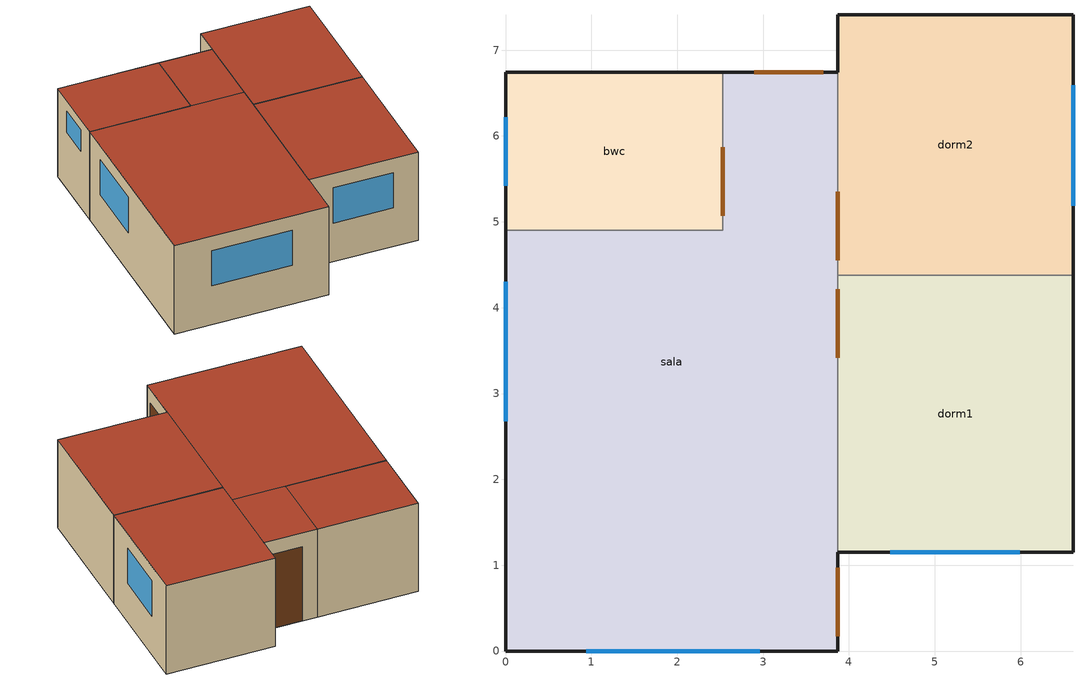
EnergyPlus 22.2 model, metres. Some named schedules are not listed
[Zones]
dorm1
 floor othersideconditionsmodel (piso): 3.87,4.38 6.61,4.38 6.61,1.15 3.87,1.15 z0
 wall outside (par_ext): 3.87,1.15 6.61,1.15 6.61,4.38 z0:2.5
 wall to sala (par_int): 3.87,4.38 3.87,1.15 z0:2.5
 wall to dorm2 (par_int): 6.61,4.38 3.87,4.38 z0:2.5
 window (vidro): 4.48,1.15 5.99,1.15 z1.1:2.1
 door inside (porta): 3.87,4.21 3.87,3.42 z0:2.1
 roof outside (cob): 3.87,1.15 6.61,1.15 6.61,4.38 3.87,4.38 z2.5
dorm2
 floor othersideconditionsmodel (piso): 3.87,7.41 6.61,7.41 6.61,4.38 3.87,4.38 z0
 wall outside (par_ext): 6.61,4.38 6.61,7.41 3.87,7.41 3.87,6.74 z0:2.5
 wall to sala (par_int): 3.87,6.74 3.87,4.38 z0:2.5
 window (vidro): 6.61,5.19 6.61,6.59 z1.1:2.1
 door inside (porta): 3.87,5.35 3.87,4.55 z0:2.1
 roof outside (cob): 3.87,4.38 6.61,4.38 6.61,7.41 3.87,7.41 z2.5
sala
 floor othersideconditionsmodel (piso): 2.53,6.74 3.87,6.74 3.87,0 0,0 0,4.9 2.53,4.9 z0
 wall outside (par_ext): 0,4.9 0,0 3.87,0 3.87,1.15 / 3.87,6.74 2.53,6.74 z0:2.5
 wall to bwc (par_int): 2.53,6.74 2.53,4.9 0,4.9 z0:2.5
 window (vidro): 0,4.3 0,2.68 / 0.94,0 2.96,0 z1.1:2.1
 door (porta): 3.87,0.17 3.87,0.97 / 3.7,6.74 2.9,6.74 z0:2.1
 door inside (porta): 2.53,5.87 2.53,5.07 z0:2.1
 roof outside (cob): 0,0 3.87,0 3.87,4.9 0,4.9 z2.5; 2.53,4.9 3.87,4.9 3.87,6.74 2.53,6.74 z2.5
bwc
 floor othersideconditionsmodel (piso): 0,6.74 2.53,6.74 2.53,4.9 0,4.9 z0
 wall outside (par_ext): 2.53,6.74 0,6.74 0,4.9 z0:2.5
 window (vidro): 0,6.22 0,5.42 z1.6:2.2
 roof outside (cob): 0,4.9 2.53,4.9 2.53,6.74 0,6.74 z2.5
[Building]
unifamiliar: North Axis {deg}=0; Terrain=City; Loads Convergence Tolerance Value {W}=0.04; Temperature Convergence Tolerance Value {deltaC}=0.4; Solar Distribution=FullInteriorAndExteriorWithReflections; Maximum Number of Warmup Days=25; Minimum Number of Warmup Days=6
[Site:GroundTemperature:Undisturbed:FiniteDifference]
groundtemp_finitediff: 1, 1250, 1200, 30, 50, 0.4
[Site:GroundDomain:Slab]
grounddomain_slab: 10, 1, 5, 1, 1250, 1200, 30, 50, Site:GroundTemperature:Undisturbed:FiniteDifference, groundtemp_finitediff, 0.4, ground_coupled_oscm, OnGrade, No, Full, No, Timestep, 1.6, 6
[Material] Thermal Absorptance=0.9
Name | Roughness | Thickness {m} | Conductivity {W/m-K} | Density {kg/m3} | Specific Heat {J/kg-K} | Solar Absorptance | Visible Absorptance
ref_par_int_abs0.5; ref_piso_abs0.5; ref_laje_abs0.5 | Rough | 0.1 | 1.75 | 2200 | 1000 | 0.5 | 0.5
porta_mad_3cm_abs0.5 | MediumSmooth | 0.03 | 0.15 | 650 | 2300 | 0.5 | 0.5
ref_par_ext_abs0.58 | Rough | 0.1 | 1.75 | 2200 | 1000 | 0.58 | 0.58
ref_telha_abs0.65 | MediumRough | 0.006 | 0.65 | 1700 | 840 | 0.65 | 0.65
[Material:AirGap]
ref_camara_ar_cob: Thermal Resistance {m2-K/W}=0.21
[WindowMaterial:Glazing]
ref_vidro: Optical Data Type=SpectralAverage; Thickness {m}=0.003; Solar Transmittance at Normal Incidence=0.837; Front Side Solar Reflectance at Normal Incidence=0.075; Back Side Solar Reflectance at Normal Incidence=0.075; Visible Transmittance at Normal Incidence=0.898; Front Side Visible Reflectance at Normal Incidence=0.081; Back Side Visible Reflectance at Normal Incidence=0.081; Infrared Transmittance at Normal Incidence=0; Front Side Infrared Hemispherical Emissivity=0.84; Back Side Infrared Hemispherical Emissivity=0.84; Conductivity {W/m-K}=0.9; Dirt Correction Factor for Solar and Visible Transmittance=1; Solar Diffusing=No; Young's modulus {Pa}=72000000000; Poisson's ratio=0.22
[Construction]
piso: ref_piso_abs0.5
cob: ref_telha_abs0.65, ref_camara_ar_cob, ref_laje_abs0.5
par_ext: ref_par_ext_abs0.58
par_int: ref_par_int_abs0.5
porta: porta_mad_3cm_abs0.5
vidro: ref_vidro
[Zone] Multiplier=1
sala; dorm1; dorm2; bwc
[SurfaceProperty:OtherSideConditionsModel]
ground_coupled_oscm: Type of Modeling=GroundCoupledSurface
[People] Number of People Calculation Method=People; Fraction Radiant=0.3
Name | Zone or ZoneList or Space or SpaceList | Number of People Schedule | Number of People | Activity Level Schedule
sala_people | sala | sch_ocup_sala | 4 | sch_ativ_sala
dorm1_people | dorm1 | sch_ocup_dorm | 2 | sch_ativ_dorm
dorm2_people | dorm2 | sch_ocup_dorm | 2 | sch_ativ_dorm
[HVACTemplate:Thermostat]
termostato: Constant Heating Setpoint {C}=21; Constant Cooling Setpoint {C}=23
[HVACTemplate:Zone:IdealLoadsAirSystem] Template Thermostat=termostato; Maximum Heating Supply Air Temperature {C}=50; Minimum Cooling Supply Air Temperature {C}=13; Maximum Heating Supply Air Humidity Ratio {kgWater/kgDryAir}=0.0156; Minimum Cooling Supply Air Humidity Ratio {kgWater/kgDryAir}=0.0077; Heating Limit=NoLimit; Cooling Limit=NoLimit; Dehumidification Control Type=None; Cooling Sensible Heat Ratio=0.7; Dehumidification Setpoint {percent}=60; Humidification Control Type=None; Humidification Setpoint {percent}=30; Outdoor Air Method=None; Outdoor Air Flow Rate per Person {m3/s}=0.00944; Demand Controlled Ventilation Type=None; Outdoor Air Economizer Type=NoEconomizer; Heat Recovery Type=None; Sensible Heat Recovery Effectiveness=0.7; Latent Heat Recovery Effectiveness=0.65
Name | System Availability Schedule
dorm1 | HVAC_Dorm1
sala | HVAC_Sala
dorm2 | HVAC_Dorm2
[EnergyManagementSystem:Sensor]
Name | Output:Variable or Output:Meter Index Key | Output:Variable or Output:Meter
ocup_dorm1 | dorm1_people | People Occupant Count
ocup_sala | sala_people | People Occupant Count
Temp_Ext | Environment | Site Outdoor Air Drybulb Temperature
Tar_D1 | dorm1 | Zone Mean Air Temperature
Tar_Sala | sala | Zone Mean Air Temperature
Tar_D2 | dorm2 | Zone Mean Air Temperature
Temp_Dorm1 | dorm1 | Zone Operative Temperature
Temp_Sala | sala | Zone Operative Temperature
Temp_Dorm2 | dorm2 | Zone Operative Temperature
Sensor_HVACD2 | HVAC_Dorm2 | Schedule Value
Sensor_HVACD1 | HVAC_Dorm1 | Schedule Value
Sensor_HVACSALA | HVAC_Sala | Schedule Value
ocup_dorm2 | dorm2_people | People Occupant Count
[EnergyManagementSystem:Actuator] Actuated Component Type=Schedule:Constant; Actuated Component Control Type=Schedule Value
Name | Actuated Component Unique
Controle_HVAC_Dorm1 | HVAC_Dorm1
Controle_VN_Dorm1 | VN_Dorm1
Controle_HVAC_Sala | HVAC_Sala
Controle_VN_Sala | VN_Sala
Controle_HVAC_Dorm2 | HVAC_Dorm2
Controle_VN_Dorm2 | VN_Dorm2
Controle_door_Dorm2 | door_Dorm2
Controle_door_Dorm1 | door_Dorm1
[EnergyManagementSystem:ProgramCallingManager]
Meu Controle HVAC: BeginTimestepBeforePredictor; CompDorm1Ativo; CompSalaAtivo; CompDorm2Ativo
[EnergyManagementSystem:Program]
CompSalaAtivo: SET Temp_Conf = ((Temp_Sala >= 26) || (Temp_Sala <= 18)); IF ((ocup_sala > 0) && (Temp_Conf == 1)); Set Controle_HVAC_Sala = 1; Set Controle_VN_Sala = 0; Set Controle_door_Dorm1 = 0; Set Controle_door_Dorm2 = 0; ELSEIF ((ocup_sala > 0) && (Sensor_HVACSALA > 0)); Set Controle_HVAC_Sala = 1; Set Controle_VN_Sala = 0; Set Controle_door_Dorm1 = 0; Set Controle_door_Dorm2 = 0; ELSEIF (ocup_sala > 0); Set Controle_HVAC_Sala = 0; Set Controle_door_Dorm1 = 1; Set Controle_door_Dorm2 = 1; IF ((Temp_Ext<Tar_Sala) && (Temp_Ext>19)); Set Controle_HVAC_Sala = 0; Set Controle_VN_Sala = 1; ELSEIF ((Temp_Ext>Tar_Sala) && (Temp_Ext>19)); Set Controle_HVAC_Sala = 0; Set Controle_VN_Sala = 0; ELSEIF (Temp_Ext<19); Set Controle_HVAC_Sala = 0; Set Controle_VN_Sala = 0; ENDIF; ELSEIF ((ocup_sala == 0) && (Sensor_HVACD1 > 0) && (Sensor_HVACD2 > 0)); Set Controle_HVAC_Sala = 0; Set Controle_VN_Sala = 0; Set Controle_door_Dorm1 = 0; Set Controle_door_Dorm2 = 0; ELSEIF (ocup_sala == 0); Set Controle_HVAC_Sala = 0; Set Controle_VN_Sala = 0; Set Controle_door_Dorm1 = 1; Set Controle_door_Dorm2 = 1; ENDIF
CompDorm2Ativo: SET Temp_Conf = ((Temp_Dorm2 >= 26) || (Temp_Dorm2 <= 18)); IF (ocup_dorm2 > 0) && (Temp_Conf == 1); Set Controle_HVAC_Dorm2 = 1; Set Controle_VN_Dorm2 = 0; Set Controle_door_Dorm2 = 0; ELSEIF ((ocup_dorm2 > 0) && (Sensor_HVACD2 > 0)); Set Controle_HVAC_Dorm2 = 1; Set Controle_VN_Dorm2 = 0; Set Controle_door_Dorm2 = 0; ELSEIF (ocup_dorm2 > 0); Set Controle_HVAC_Dorm2 = 0; Set Controle_door_Dorm2 = 1; IF ((Temp_Ext<Tar_D2) && (Temp_Ext>19)); Set Controle_VN_Dorm2 = 1; ELSEIF ((Temp_Ext>Tar_D2) && (Temp_Ext>19)); Set Controle_VN_Dorm2 = 0; ELSEIF (Temp_Ext<19); Set Controle_VN_Dorm2 = 0; ENDIF; ELSEIF (ocup_dorm2 == 0); Set Controle_HVAC_Dorm2 = 0; Set Controle_VN_Dorm2 = 0; ENDIF
CompDorm1Ativo: SET Temp_Conf = ((Temp_Dorm1 >= 26) || (Temp_Dorm1 <= 18)); IF (ocup_dorm1 > 0) && (Temp_Conf == 1); Set Controle_HVAC_Dorm1 = 1; Set Controle_VN_Dorm1 = 0; Set Controle_door_Dorm1 = 0; ELSEIF ((ocup_dorm1 > 0) && (Sensor_HVACD1 > 0)); Set Controle_HVAC_Dorm1 = 1; Set Controle_VN_Dorm1 = 0; Set Controle_door_Dorm1 = 0; ELSEIF (ocup_dorm1 > 0); Set Controle_HVAC_Dorm1 = 0; Set Controle_door_Dorm1 = 1; IF ((Temp_Ext<Tar_D1) && (Temp_Ext>19)); Set Controle_VN_Dorm1 = 1; ELSEIF ((Temp_Ext>Tar_D1) && (Temp_Ext>19)); Set Controle_VN_Dorm1 = 0; ELSEIF (Temp_Ext<19); Set Controle_VN_Dorm1 = 0; ENDIF; ELSEIF (ocup_dorm1 == 0); Set Controle_HVAC_Dorm1 = 0; Set Controle_VN_Dorm1 = 0; ENDIF
[Schedule:Compact]
sch_ativ_sala: Through: 12/31, For:AllDays, Until: 24:00, 108
sch_ativ_dorm: Through: 12/31, For:AllDays, Until: 24:00, 81
sch_ocup_sala: Through: 12/31, For: AllDays, Until: 14:00, 0, Until: 18:00, 0.5, Until: 22:00, 1, Until: 24:00, 0
sch_ocup_dorm: Through: 12/31, For: AllDays, Until: 08:00, 1, Until: 22:00, 0, Until 24:00, 1
[Schedule:Constant]
Name | Hourly Value
HVAC_Sala; HVAC_Dorm1; HVAC_Dorm2 | 0
VN_Sala; VN_Dorm1; VN_Dorm2; door_Dorm2; door_Dorm1 | 1
[AirflowNetwork:SimulationControl]
CasaMCMV: AirflowNetwork Control=MultizoneWithoutDistribution; Wind Pressure Coefficient Type=SurfaceAverageCalculation; Height Selection for Local Wind Pressure Calculation=OpeningHeight; Building Type=LowRise; Maximum Number of Iterations=500; Initialization Type=LinearInitializationMethod; Relative Airflow Convergence Tolerance=0.0001; Absolute Airflow Convergence Tolerance {kg/s}=0.000001; Convergence Acceleration Limit=-.5; Azimuth Angle of Long Axis of Building {deg}=0; Ratio of Building Width Along Short Axis to Width Along Long Axis=0.85; Height Dependence of External Node Temperature=No; Solver=SkylineLU; Allow Unsupported Zone Equipment=No; Do Distribution Duct Sizing Calculation=No
[AirflowNetwork:MultiZone:Surface] Window/Door Opening Factor, or Crack Factor=1; Minimum Venting Open Factor=0
Name | Leakage Component | Ventilation Control Mode | Ventilation Control Zone Temperature Setpoint Schedule | Venting Availability Schedule
sala_jan_0_01e; sala_jan_0_00i | abertura_janela | Temperature | sch_vn_tempcontrole_janela | VN_Sala
sala_portaex_0_00d; sala_portaex_0_00s; bwc_portain_0_00d | abertura_porta | NoVent
dorm1_jan_0_00i | abertura_janela | Temperature | sch_vn_tempcontrole_janela | VN_Dorm1
dorm2_jan_0_00d | abertura_janela | Temperature | sch_vn_tempcontrole_janela | VN_Dorm2
bwc_jan_0_00e | abertura_janela | Constant
dorm1_portain_0_00e | abertura_porta | Constant |  | door_Dorm1
dorm2_portain_0_01e | abertura_porta | Constant |  | door_Dorm2
[AirflowNetwork:MultiZone:Component:DetailedOpening] Type of Rectangular Large Vertical Opening (LVO)=NonPivoted; Extra Crack Length or Height of Pivoting Axis {m}=0; Number of Sets of Opening Factor Data=2; Opening Factor 1=0; Discharge Coefficient for Opening Factor 1=0.001; Width Factor for Opening Factor 1=0; Height Factor for Opening Factor 1=1; Start Height Factor for Opening Factor 1=0; Opening Factor 2=1; Discharge Coefficient for Opening Factor 2=0.6; Height Factor for Opening Factor 2=1; Start Height Factor for Opening Factor 2=0
Name | Air Mass Flow Coefficient When Opening is Closed {kg/s-m} | Air Mass Flow Exponent When Opening is Closed | Width Factor for Opening Factor 2
abertura_porta | 0.0024 | 0.59 | 1
abertura_janela | 0.00063 | 0.63 | 0.45
